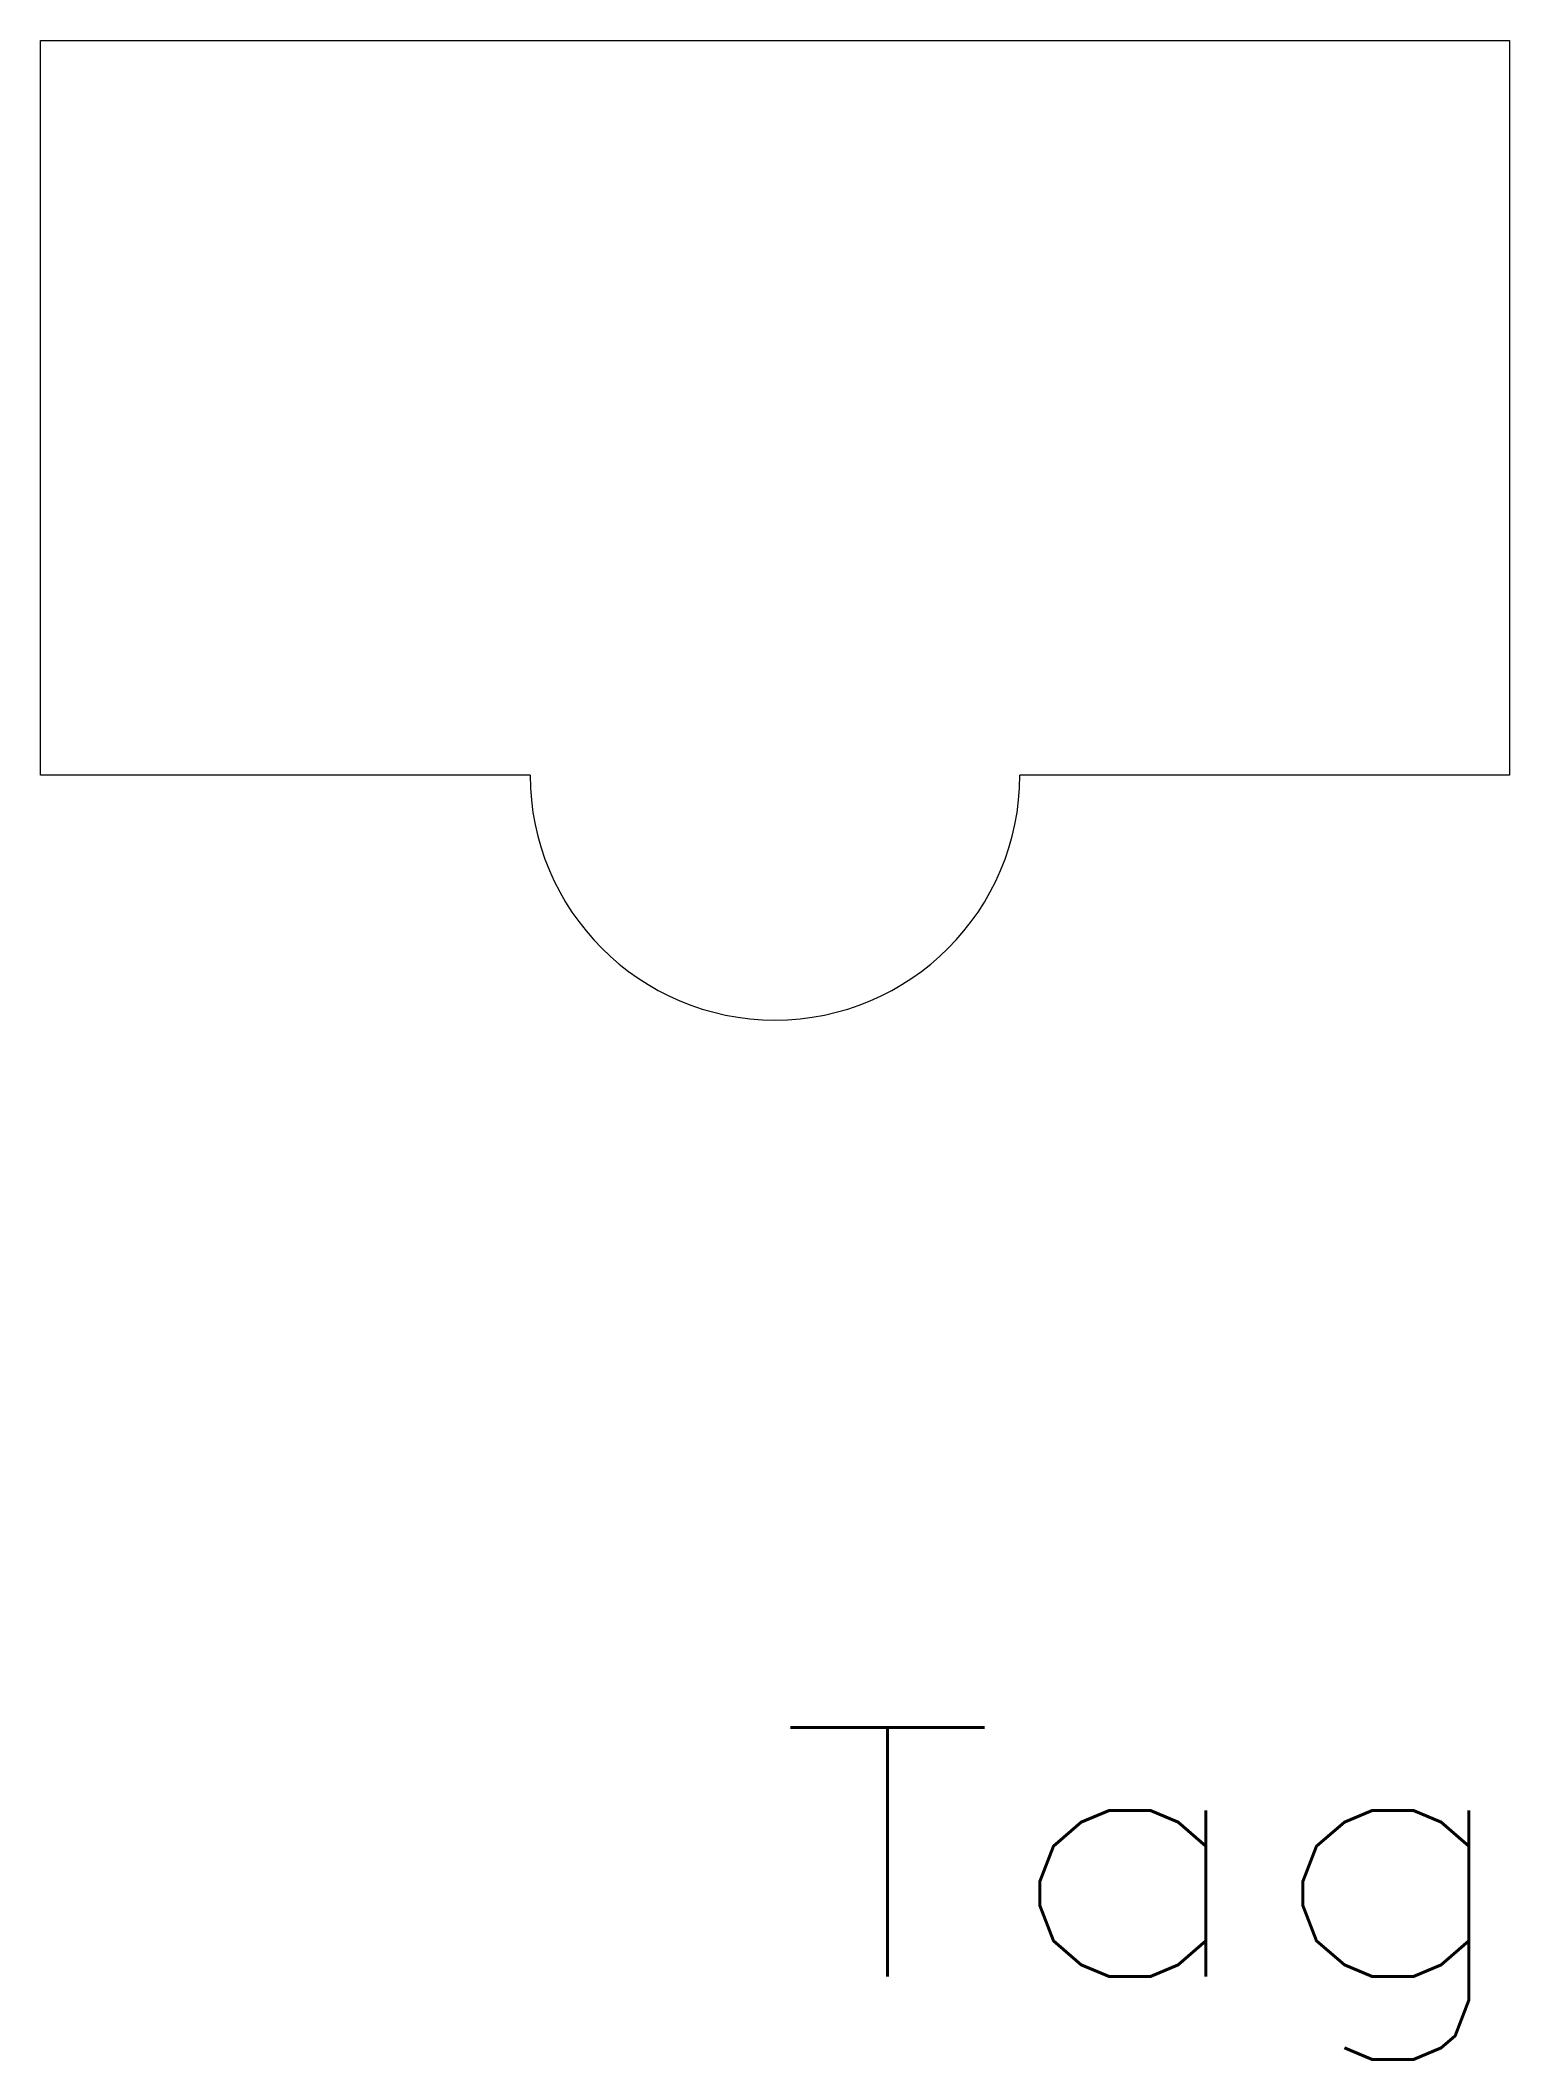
# Model space of a CAD drawing. Header units: inches. Extents: x -3.8 to 3.8, y -7.8 to 2.5.
import ezdxf
from ezdxf.enums import TextEntityAlignment as Align

# ---------------------------------------------------------------- set-up
doc = ezdxf.new("R2010")
doc.units = ezdxf.units.IN
doc.header["$MEASUREMENT"] = 0
doc.layers.get('0').update_dxf_attribs({"lineweight": 0})
doc.styles.add('STANDARD1', font='TXT.SHX')

msp = doc.modelspace()

# ---------------------------------------------------------------- linework, layer by layer
for p, q in [((-3.75, 2.52), (3.75, 2.52)), ((-3.75, -1.23), (-3.75, 2.52)), ((3.75, 2.52), (3.75, -1.23)), ((-1.25, -1.23), (-3.75, -1.23)), ((3.75, -1.23), (1.25, -1.23))]:
    msp.add_line(p, q)
msp.add_arc((0, -1.23), 1.25, 180, 360)

# ---------------------------------------------------------------- texts
at = {"color": 7, "linetype": 'Continuous', "style": 'STANDARD1', "width": 1.166667}
msp.add_text('Tag', height=1.272, dxfattribs=at).set_placement((0.009, -7.362), (3.825, -7.362), align=Align.FIT)

doc.saveas('drawing.dxf')
